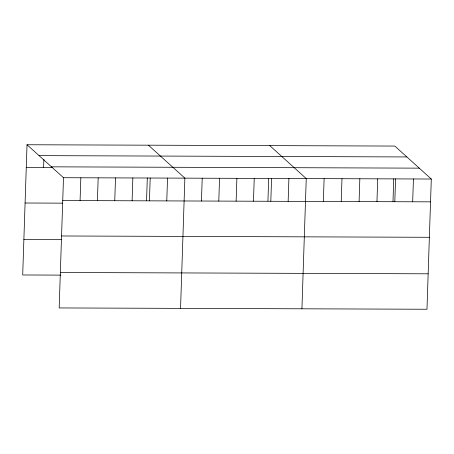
<?xml version="1.0" encoding="UTF-8"?>
<svg xmlns="http://www.w3.org/2000/svg" width="454" height="454" viewBox="0 0 454 454"><rect width="100%" height="100%" fill="white"/><g stroke="black" fill="none" stroke-linecap="round" stroke-linejoin="round"><path stroke-width="0.68" d="M27.019 144.752L63.498 177.713L59.173 307.937L426.981 309.248L431.3 179.024L394.827 146.063L27.019 144.752L22.7 274.976L60.847 275.113M43.601 167.634L43.879 159.337M80.08 200.594L80.835 177.775M97.417 200.657L98.172 177.837M114.754 200.719L115.515 177.9M132.097 200.781L132.852 177.962M146.557 200.611L147.312 177.928M149.434 200.844L150.195 178.019M166.777 200.906L167.532 178.082M180.55 308.368L184.869 178.144L148.396 145.184M201.451 201.031L202.212 178.206M218.794 201.088L219.549 178.269M236.131 201.15L236.892 178.331M253.474 201.213L254.229 178.394M267.934 201.048L268.683 178.365M270.811 201.275L271.566 178.456M288.148 201.338L288.909 178.518M301.927 308.799L306.246 178.581L269.772 145.621M323.356 201.463L324.111 178.643M341.221 201.531L341.976 178.706M359.086 201.593L359.84 178.768M376.951 201.655L377.705 178.836M392.988 201.497L393.737 178.814M394.815 201.718L395.57 178.899M412.68 201.786L413.435 178.961M39.055 155.631L406.863 156.942M51.461 166.834L419.263 168.15M26.264 167.571L52.619 167.668M63.498 177.713L431.3 179.024M62.737 200.532L430.545 201.848M25.089 203.017L62.538 203.148M61.562 235.978L429.365 237.289M23.875 239.53L61.33 239.667M60.354 272.491L428.156 273.807"/></g></svg>
